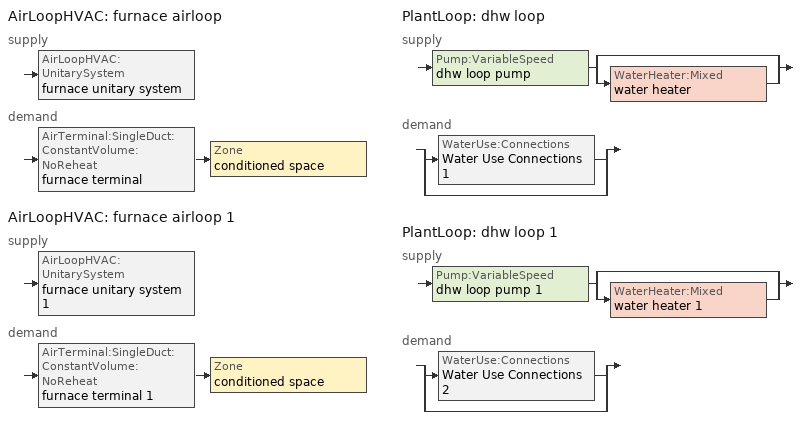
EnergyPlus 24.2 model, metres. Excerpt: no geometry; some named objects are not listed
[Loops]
AirLoopHVAC 'furnace airloop'
 supply: AirLoopHVAC:UnitarySystem 'furnace unitary system'
 demand: AirTerminal:SingleDuct:ConstantVolume:NoReheat 'furnace terminal' > Zone 'conditioned space'
AirLoopHVAC 'furnace airloop 1'
 supply: AirLoopHVAC:UnitarySystem 'furnace unitary system 1'
 demand: AirTerminal:SingleDuct:ConstantVolume:NoReheat 'furnace terminal 1' > Zone 'conditioned space'
PlantLoop 'dhw loop'
 supply: Pump:VariableSpeed 'dhw loop pump' > split
  | bypass
  | WaterHeater:Mixed 'water heater'
 demand: split
  | WaterUse:Connections 'Water Use Connections 1'
  | bypass
PlantLoop 'dhw loop 1'
 supply: Pump:VariableSpeed 'dhw loop pump 1' > split
  | bypass
  | WaterHeater:Mixed 'water heater 1'
 demand: split
  | WaterUse:Connections 'Water Use Connections 2'
  | bypass
[ZoneControl:Thermostat]
conditioned space Thermostat: Zone or ZoneList=conditioned space; Control Type Schedule=conditioned space Thermostat Schedule; Control 1=conditioned space temperature setpoint; Temperature Difference Between Cutout And Setpoint {deltaC}=0
[ThermostatSetpoint:DualSetpoint]
conditioned space temperature setpoint: Heating Setpoint Temperature Schedule=heating setpoint; Cooling Setpoint Temperature Schedule=cooling setpoint
[AirTerminal:SingleDuct:ConstantVolume:NoReheat] Availability Schedule=Always On Discrete
Name | Maximum Air Flow Rate {m3/s}
furnace terminal | 2.51548
furnace terminal 1 | 0.00141584
[AirLoopHVAC:UnitarySystem] Control Type=Load; Controlling Zone or Thermostat Location=conditioned space; Dehumidification Control Type=None; Availability Schedule=Always On Discrete; Fan Placement=BlowThrough; DX Heating Coil Sizing Ratio=1; Use DOAS DX Cooling Coil=No; Minimum Supply Air Temperature {C}=2; Latent Load Control=SensibleOnlyLoadControl; Cooling Supply Air Flow Rate Method=None; Heating Supply Air Flow Rate Method=SupplyAirFlowRate; No Load Supply Air Flow Rate Method=SupplyAirFlowRate; No Load Supply Air Flow Rate {m3/s}=0; No Load Supply Air Flow Rate Control Set To Low Speed=Yes; Maximum Supply Air Temperature {C}=48.8889; Maximum Outdoor Dry-Bulb Temperature for Supplemental Heater Operation {C}=21; Ancillary On-Cycle Electric Power {W}=0; Ancillary Off-Cycle Electric Power {W}=0
Name | Supply Fan | Supply Air Fan Operating Mode Schedule | Heating Coil | Heating Supply Air Flow Rate {m3/s}
unit heater unitary system | unit heater supply fan | unit heater auto fan schedule | unit heater htg coil | 0.00141584
unit heater unitary system 1 | unit heater supply fan 1 | unit heater auto fan schedule 1 | unit heater htg coil 1 | 0.00141584
unit heater unitary system 2 | unit heater supply fan 2 | unit heater auto fan schedule 2 | unit heater htg coil 2 | 0.00141584
furnace unitary system | furnace supply fan | furnace auto fan schedule | furnace htg coil | 2.51548
furnace unitary system 1 | furnace supply fan 1 | furnace auto fan schedule 1 | furnace htg coil 1 | 0.00141584
[Fan:SystemModel] Availability Schedule=Always On Discrete; Speed Control Method=Discrete; Electric Power Minimum Flow Rate Fraction=0.2; Design Pressure Rise {Pa}=500; Motor Efficiency=1; Motor In Air Stream Fraction=1; Design Electric Power Consumption {W}=Autosize; Design Power Sizing Method=PowerPerFlow; Electric Power Per Unit Flow Rate Per Unit Pressure {W/((m3/s)-Pa)}=1.66667; Fan Total Efficiency=0.7; Motor Loss Radiative Fraction=0; Number of Speeds=1; Speed Flow Fraction 1=1; Speed Electric Power Fraction 1=1
Name | Design Maximum Air Flow Rate {m3/s} | Electric Power Per Unit Flow Rate {W/(m3/s)}
unit heater supply fan; unit heater supply fan 1; unit heater supply fan 2 | 0.00141584 | 1e-06
furnace supply fan | 2.51548 | 794.58
furnace supply fan 1 | 0.00141584 | 794.58
[Coil:Heating:Fuel] Availability Schedule=Always On Discrete; On Cycle Parasitic Electric Load {W}=0; Off Cycle Parasitic Fuel Load {W}=0
Name | Fuel Type | Burner Efficiency | Nominal Capacity {W}
unit heater htg coil; unit heater htg coil 1 | NaturalGas | 0.65 | 0.293071
unit heater htg coil 2 | OtherFuel1 | 0.3 | 0.293071
furnace htg coil | NaturalGas | 0.94 | 76500
furnace htg coil 1 | NaturalGas | 0.95 | 0.293071
[ZoneHVAC:Baseboard:Convective:Electric]
electric baseboard: Availability Schedule=Always On Discrete; Heating Design Capacity {W}=0.293071; Efficiency=1
[Zone equipment]
conditioned space: furnace terminal, unit heater unitary system, unit heater unitary system 1, unit heater unitary system 2, electric baseboard, furnace terminal 1
[AirLoopHVAC] Design Return Air Flow Fraction of Supply Air Flow=1
Name | Design Supply Air Flow Rate {m3/s}
furnace airloop | 2.51548
furnace airloop 1 | 0.00141584
[Sizing:System] Type of Load to Size On=Sensible; Design Outdoor Air Flow Rate {m3/s}=Autosize; Central Heating Maximum System Air Flow Ratio=0.3; Preheat Design Temperature {C}=7; Preheat Design Humidity Ratio {kgWater/kgDryAir}=0.008; Precool Design Temperature {C}=12.8; Precool Design Humidity Ratio {kgWater/kgDryAir}=0.008; Central Cooling Design Supply Air Temperature {C}=12.8; Central Heating Design Supply Air Temperature {C}=16.7; Type of Zone Sum to Use=NonCoincident; 100% Outdoor Air in Cooling=Yes; 100% Outdoor Air in Heating=Yes; Central Cooling Design Supply Air Humidity Ratio {kgWater/kgDryAir}=0.0085; Central Heating Design Supply Air Humidity Ratio {kgWater/kgDryAir}=0.008; Cooling Supply Air Flow Rate Method=DesignDay; Cooling Supply Air Flow Rate {m3/s}=0; Cooling Supply Air Flow Rate Per Floor Area {m3/s-m2}=0.00996765; Cooling Fraction of Autosized Cooling Supply Air Flow Rate=1; Cooling Supply Air Flow Rate Per Unit Cooling Capacity {m3/s-W}=3.94755e-05; Heating Supply Air Flow Rate Method=DesignDay; Heating Supply Air Flow Rate {m3/s}=0; Heating Supply Air Flow Rate Per Floor Area {m3/s-m2}=0.00996765; Heating Fraction of Autosized Heating Supply Air Flow Rate=1; Heating Fraction of Autosized Cooling Supply Air Flow Rate=1; Heating Supply Air Flow Rate Per Unit Heating Capacity {m3/s-W}=3.15882e-05; System Outdoor Air Method=ZoneSum; Zone Maximum Outdoor Air Fraction=1; Cooling Design Capacity Method=CoolingDesignCapacity; Cooling Design Capacity {W}=Autosize; Cooling Design Capacity Per Floor Area {W/m2}=234.7; Fraction of Autosized Cooling Design Capacity=1; Heating Design Capacity Method=HeatingDesignCapacity; Heating Design Capacity {W}=Autosize; Heating Design Capacity Per Floor Area {W/m2}=157; Fraction of Autosized Heating Design Capacity=1; Central Cooling Capacity Control Method=OnOff; Occupant Diversity=Autosize
furnace airloop; furnace airloop 1
[AvailabilityManager:Scheduled] Schedule=Always On Discrete
furnace airloop Availability Manager; furnace airloop 1 Availability Manager
[PlantLoop] Fluid Type=Water; Maximum Loop Temperature {C}=100; Minimum Loop Temperature {C}=0; Maximum Loop Flow Rate {m3/s}=0.01; Minimum Loop Flow Rate {m3/s}=0; Plant Loop Volume {m3}=0.003; Load Distribution Scheme=Optimal; Plant Loop Demand Calculation Scheme=SingleSetpoint; Common Pipe Simulation=None
Name | Plant Equipment Operation Scheme
dhw loop | dhw loop Operation Schemes
dhw loop 1 | dhw loop 1 Operation Schemes
[Sizing:Plant] Loop Type=Heating; Loop Design Temperature Difference {deltaC}=5.55556; Sizing Option=NonCoincident; Zone Timesteps in Averaging Window=1; Coincident Sizing Factor Mode=None
Name | Design Loop Exit Temperature {C}
dhw loop | 55
dhw loop 1 | 56
[Pump:VariableSpeed] Design Maximum Flow Rate {m3/s}=0.01; Design Pump Head {Pa}=1; Design Power Consumption {W}=0; Motor Efficiency=0.85; Fraction of Motor Inefficiencies to Fluid Stream=0; Coefficient 1 of the Part Load Performance Curve=0; Coefficient 2 of the Part Load Performance Curve=1; Coefficient 3 of the Part Load Performance Curve=0; Coefficient 4 of the Part Load Performance Curve=0; Design Minimum Flow Rate {m3/s}=0; Pump Control Type=Intermittent; Skin Loss Radiative Fraction=0.5; Design Power Sizing Method=PowerPerFlowPerPressure; Design Electric Power per Unit Flow Rate {W/(m3/s)}=348701.1; Design Shaft Power per Unit Flow Rate per Unit Head {W/((m3/s)-Pa)}=1.28205; Design Minimum Flow Rate Fraction=0
dhw loop pump; dhw loop pump 1
[WaterHeater:Mixed] Maximum Temperature Limit {C}=99; Heater Minimum Capacity {W}=0; Heater Ignition Minimum Flow Rate {m3/s}=0; Heater Ignition Delay {s}=0; Heater Fuel Type=NaturalGas; Off Cycle Parasitic Fuel Consumption Rate {W}=0; Off Cycle Parasitic Fuel Type=Electricity; Off Cycle Parasitic Heat Fraction to Tank=0; On Cycle Parasitic Fuel Consumption Rate {W}=0; On Cycle Parasitic Fuel Type=Electricity; On Cycle Parasitic Heat Fraction to Tank=0; Ambient Temperature Indicator=Zone; Ambient Temperature Zone=conditioned space; On Cycle Loss Fraction to Zone=1; Use Side Effectiveness=1; Source Side Effectiveness=1; Use Side Design Flow Rate {m3/s}=Autosize; Source Side Design Flow Rate {m3/s}=Autosize; Indirect Water Heating Recovery Time {hr}=1.5; Source Side Flow Control Mode=IndirectHeatPrimarySetpoint
Name | Tank Volume {m3} | Setpoint Temperature Schedule | Deadband Temperature Difference {deltaC} | Heater Control Type | Heater Maximum Capacity {W} | Heater Thermal Efficiency | Off Cycle Loss Coefficient to Ambient Temperature {W/K} | Off Cycle Loss Fraction to Zone | On Cycle Loss Coefficient to Ambient Temperature {W/K}
water heater | 0.00378541 | water heater setpoint | 0 | Modulate | 2.93071e+10 | 0.69 | 0 | 1 | 0
water heater 1 | 0.179807 | water heater setpoint 1 | 2 | Cycle | 10550.6 | 0.763152 | 5.69182 | 0.64 | 5.69182
[WaterHeater:Sizing] Design Mode=PeakDraw; Time Storage Can Meet Peak Draw {hr}=0.538503; Time for Tank Recovery {hr}=0; Nominal Tank Volume for Autosizing Plant Connections {m3}=1
water heater; water heater 1
[SetpointManager:Scheduled] Control Variable=Temperature
Name | Schedule
Setpoint Manager Scheduled 1 | dhw temp
Setpoint Manager Scheduled 2 | dhw temp 1
[WaterUse:Connections] Drain Water Heat Exchanger Type=None; Drain Water Heat Exchanger Destination=Plant
Name | Water Use Equipment Name 1 | Water Use Equipment Name 2 | Water Use Equipment Name 3 | Water Use Equipment Name 4
Water Use Connections 1 | dhw fixtures | dhw distribution waste | clothes washer | dishwasher
Water Use Connections 2 | dhw fixtures 1 | dhw distribution waste 1 | clothes washer 1 | dishwasher 1
[WaterUse:Equipment]
Name | Peak Flow Rate {m3/s} | Flow Rate Fraction Schedule | Target Temperature Schedule
dhw fixtures | 3.31327e-06 | dhw fixtures schedule | mixed water temperature schedule
dhw distribution waste | 1.00444e-06 | dhw fixtures schedule | mixed water temperature schedule
clothes washer | 7.27439e-07 | clothes washer schedule
dishwasher | 2.18154e-07 | dishwasher schedule
dhw fixtures 1 | 1.10442e-06 | dhw fixtures schedule | mixed water temperature schedule
dhw distribution waste 1 | 3.34814e-07 | dhw fixtures schedule | mixed water temperature schedule
clothes washer 1 | 2.4248e-07 | clothes washer schedule
dishwasher 1 | 7.27179e-08 | dishwasher schedule
[PlantEquipmentOperationSchemes] Control Scheme Object Type 1=PlantEquipmentOperation:HeatingLoad; Control Scheme Schedule Name 1=Always On Discrete
Name | Control Scheme Name 1
dhw loop Operation Schemes | dhw loop Heating Operation Scheme
dhw loop 1 Operation Schemes | dhw loop 1 Heating Operation Scheme
[PlantEquipmentOperation:HeatingLoad] Load Range Lower Limit 1 {W}=0; Load Range Upper Limit 1 {W}=1000000000
Name | Range Equipment List Name 1
dhw loop Heating Operation Scheme | dhw loop Heating Equipment List
dhw loop 1 Heating Operation Scheme | dhw loop 1 Heating Equipment List
[PlantEquipmentList]
dhw loop Heating Equipment List: WaterHeater:Mixed, water heater
dhw loop 1 Heating Equipment List: WaterHeater:Mixed, water heater 1
[EnergyManagementSystem:GlobalVariable]
furnace_airloop_1_Fan_RTF
furnace_airloop_Fan_RTF
infil_program_Qfan
infil_program_Qinf
natural_vent_program_Qnv
natural_vent_program_Qwhf
[EnergyManagementSystem:InternalVariable] Internal Data Type=Fan Maximum Mass Flow Rate
Name | Internal Data Index Key
furnace_airloop_1_max_sup_fan_mfr | furnace supply fan 1
furnace_airloop_max_sup_fan_mfr | furnace supply fan
[EnergyManagementSystem:Sensor]
Name | Output:Variable or Output:Meter Index Key | Output:Variable or Output:Meter
airflow_gain | infil flow | Infiltration Sensible Heat Gain Energy
airflow_gain_1 | natural vent flow | Infiltration Sensible Heat Gain Energy
airflow_gain_2 | whole house fan flow | Infiltration Sensible Heat Gain Energy
airflow_loss | infil flow | Infiltration Sensible Heat Loss Energy
airflow_loss_1 | natural vent flow | Infiltration Sensible Heat Loss Energy
airflow_loss_2 | whole house fan flow | Infiltration Sensible Heat Loss Energy
clg_load_cond |  | Cooling:EnergyTransfer:Zone:CONDITIONED SPACE
clg_sp_s; clg_sp_s_1 | cooling setpoint | Schedule Value
clothes_dryer_exhaust_0_sch_s | clothes dryer exhaust 0 schedule | Schedule Value
conditioned_space_clg_unmet_s | conditioned space | Zone Cooling Setpoint Not Met Time
conditioned_space_htg_unmet_s | conditioned space | Zone Heating Setpoint Not Met Time
cool_season | cooling season schedule | Schedule Value
dhw_loss | water heater | Water Heater Heat Loss Energy
dhw_loss_1 | water heater 1 | Water Heater Heat Loss Energy
dhw_rtf | water heater | Water Heater Runtime Fraction
dhw_rtf_1 | water heater 1 | Water Heater Runtime Fraction
fridge_tin_s; tin_s; tin_s_1 | conditioned space | Zone Mean Air Temperature
furnace_airloop_1_Fan_RTF_s | furnace supply fan 1 | Fan Runtime Fraction
furnace_airloop_Fan_RTF_s | furnace supply fan | Fan Runtime Fraction
furnace_htg_coil_1_s | furnace htg coil 1 | Heating Coil Heating Energy
furnace_htg_coil_s | furnace htg coil | Heating Coil Heating Energy
furnace_supply_fan_1_s | furnace supply fan 1 | Fan Electricity Energy
furnace_supply_fan_s | furnace supply fan | Fan Electricity Energy
htg_load_cond |  | Heating:EnergyTransfer:Zone:CONDITIONED SPACE
htg_sp_s; htg_sp_s_1 | heating setpoint | Schedule Value
ig_ee_conv | clothes dryer | Electric Equipment Convective Heating Energy
ig_ee_conv_1 | clothes washer | Electric Equipment Convective Heating Energy
ig_ee_conv_2 | cooking range | Electric Equipment Convective Heating Energy
ig_ee_conv_3 | dishwasher | Electric Equipment Convective Heating Energy
ig_ee_conv_4 | fridge | Electric Equipment Convective Heating Energy
ig_ee_conv_5 | misc plug loads | Electric Equipment Convective Heating Energy
ig_ee_conv_6 | whole house fan | Electric Equipment Convective Heating Energy
ig_ee_rad | clothes dryer | Electric Equipment Radiant Heating Energy
ig_ee_rad_1 | clothes washer | Electric Equipment Radiant Heating Energy
ig_ee_rad_2 | cooking range | Electric Equipment Radiant Heating Energy
ig_ee_rad_3 | dishwasher | Electric Equipment Radiant Heating Energy
ig_ee_rad_4 | fridge | Electric Equipment Radiant Heating Energy
ig_ee_rad_5 | misc plug loads | Electric Equipment Radiant Heating Energy
ig_ee_rad_6 | whole house fan | Electric Equipment Radiant Heating Energy
ig_lgt_conv | interior lighting | Lights Convective Heating Energy
ig_lgt_rad | interior lighting | Lights Radiant Heating Energy
ig_lgt_vis | interior lighting | Lights Visible Radiation Heating Energy
ig_oe_conv | clothes dryer 1 | Other Equipment Convective Heating Energy
ig_oe_conv_1 | cooking range 1 | Other Equipment Convective Heating Energy
ig_oe_conv_2 | general water use latent | Other Equipment Convective Heating Energy
ig_oe_conv_3 | general water use sensible | Other Equipment Convective Heating Energy
ig_oe_conv_4 | water heater energy adjustment1 | Other Equipment Convective Heating Energy
ig_oe_conv_5 | water heater energy adjustment2 | Other Equipment Convective Heating Energy
ig_oe_rad | clothes dryer 1 | Other Equipment Radiant Heating Energy
ig_oe_rad_1 | cooking range 1 | Other Equipment Radiant Heating Energy
ig_oe_rad_2 | general water use latent | Other Equipment Radiant Heating Energy
ig_oe_rad_3 | general water use sensible | Other Equipment Radiant Heating Energy
ig_oe_rad_4 | water heater energy adjustment1 | Other Equipment Radiant Heating Energy
ig_oe_rad_5 | water heater energy adjustment2 | Other Equipment Radiant Heating Energy
ig_ppl_conv | occupants | People Convective Heating Energy
ig_ppl_rad | occupants | People Radiant Heating Energy
im_conv | furniture mass conditioned space 1 | Surface Inside Face Convection Heat Gain Energy
im_conv_1 | partition wall mass | Surface Inside Face Convection Heat Gain Energy
im_ig | furniture mass conditioned space 1 | Surface Inside Face Internal Gains Radiation Heat Gain Energy
im_ig_1 | partition wall mass | Surface Inside Face Internal Gains Radiation Heat Gain Energy
im_lgt | furniture mass conditioned space 1 | Surface Inside Face Lights Radiation Heat Gain Energy
im_lgt_1 | partition wall mass | Surface Inside Face Lights Radiation Heat Gain Energy
im_sol | furniture mass conditioned space 1 | Surface Inside Face Solar Radiation Heat Gain Energy
im_sol_1 | partition wall mass | Surface Inside Face Solar Radiation Heat Gain Energy
im_surf | furniture mass conditioned space 1 | Surface Inside Face Net Surface Thermal Radiation Heat Gain Energy
im_surf_1 | partition wall mass | Surface Inside Face Net Surface Thermal Radiation Heat Gain Energy
mech_vent_bath_fan_0_sch_s | mech vent bath fan 0 schedule | Schedule Value
mech_vent_bath_fan_1_sch_s | mech vent bath fan 1 schedule | Schedule Value
mech_vent_range_fan_0_sch_s | mech vent range fan 0 schedule | Schedule Value
mv_conv | mech vent bath fan 0 | Electric Equipment Convective Heating Energy
mv_conv_1 | mech vent bath fan 1 | Electric Equipment Convective Heating Energy
mv_conv_2 | mech vent house fan | Electric Equipment Convective Heating Energy
mv_conv_3 | mech vent house fan cfis | Electric Equipment Convective Heating Energy
mv_conv_4 | mech vent range fan 0 | Electric Equipment Convective Heating Energy
mv_conv_5 | mech vent house fan latent load | Other Equipment Convective Heating Energy
mv_conv_6 | mech vent house fan sensible load | Other Equipment Convective Heating Energy
mv_rad | mech vent bath fan 0 | Electric Equipment Radiant Heating Energy
mv_rad_1 | mech vent bath fan 1 | Electric Equipment Radiant Heating Energy
mv_rad_2 | mech vent house fan | Electric Equipment Radiant Heating Energy
mv_rad_3 | mech vent house fan cfis | Electric Equipment Radiant Heating Energy
mv_rad_4 | mech vent range fan 0 | Electric Equipment Radiant Heating Energy
mv_rad_5 | mech vent house fan latent load | Other Equipment Radiant Heating Energy
mv_rad_6 | mech vent house fan sensible load | Other Equipment Radiant Heating Energy
natural_vent_s | natural vent schedule | Schedule Value
out_pb_s |  | Site Outdoor Air Barometric Pressure
out_wt_s |  | Site Outdoor Air Humidity Ratio
site_vw_s |  | Site Wind Speed
ss_back_out | Window1 | Surface Window Shortwave from Zone Back Out Window Heat Transfer Rate
ss_back_out_1 | Window10 | Surface Window Shortwave from Zone Back Out Window Heat Transfer Rate
ss_back_out_10 | Window22 | Surface Window Shortwave from Zone Back Out Window Heat Transfer Rate
ss_back_out_11 | Window24 | Surface Window Shortwave from Zone Back Out Window Heat Transfer Rate
ss_back_out_12 | Window25 | Surface Window Shortwave from Zone Back Out Window Heat Transfer Rate
ss_back_out_13 | Window27 | Surface Window Shortwave from Zone Back Out Window Heat Transfer Rate
ss_back_out_14 | Window28 | Surface Window Shortwave from Zone Back Out Window Heat Transfer Rate
ss_back_out_15 | Window29 | Surface Window Shortwave from Zone Back Out Window Heat Transfer Rate
ss_back_out_16 | Window3 | Surface Window Shortwave from Zone Back Out Window Heat Transfer Rate
ss_back_out_17 | Window30 | Surface Window Shortwave from Zone Back Out Window Heat Transfer Rate
ss_back_out_18 | Window31 | Surface Window Shortwave from Zone Back Out Window Heat Transfer Rate
ss_back_out_19 | Window32 | Surface Window Shortwave from Zone Back Out Window Heat Transfer Rate
ss_back_out_2 | Window11 | Surface Window Shortwave from Zone Back Out Window Heat Transfer Rate
ss_back_out_20 | Window33 | Surface Window Shortwave from Zone Back Out Window Heat Transfer Rate
ss_back_out_21 | Window35 | Surface Window Shortwave from Zone Back Out Window Heat Transfer Rate
ss_back_out_22 | Window36 | Surface Window Shortwave from Zone Back Out Window Heat Transfer Rate
ss_back_out_23 | Window37 | Surface Window Shortwave from Zone Back Out Window Heat Transfer Rate
ss_back_out_24 | Window38 | Surface Window Shortwave from Zone Back Out Window Heat Transfer Rate
ss_back_out_25 | Window39 | Surface Window Shortwave from Zone Back Out Window Heat Transfer Rate
ss_back_out_26 | Window40 | Surface Window Shortwave from Zone Back Out Window Heat Transfer Rate
ss_back_out_27 | Window41 | Surface Window Shortwave from Zone Back Out Window Heat Transfer Rate
ss_back_out_28 | Window45 | Surface Window Shortwave from Zone Back Out Window Heat Transfer Rate
ss_back_out_29 | Window46 | Surface Window Shortwave from Zone Back Out Window Heat Transfer Rate
ss_back_out_3 | Window12 | Surface Window Shortwave from Zone Back Out Window Heat Transfer Rate
ss_back_out_30 | Window47 | Surface Window Shortwave from Zone Back Out Window Heat Transfer Rate
ss_back_out_31 | Window49 | Surface Window Shortwave from Zone Back Out Window Heat Transfer Rate
ss_back_out_32 | Window5 | Surface Window Shortwave from Zone Back Out Window Heat Transfer Rate
ss_back_out_33 | Window50 | Surface Window Shortwave from Zone Back Out Window Heat Transfer Rate
ss_back_out_34 | Window52 | Surface Window Shortwave from Zone Back Out Window Heat Transfer Rate
ss_back_out_35 | Window53 | Surface Window Shortwave from Zone Back Out Window Heat Transfer Rate
ss_back_out_36 | Window54 | Surface Window Shortwave from Zone Back Out Window Heat Transfer Rate
ss_back_out_37 | Window55 | Surface Window Shortwave from Zone Back Out Window Heat Transfer Rate
ss_back_out_38 | Window56 | Surface Window Shortwave from Zone Back Out Window Heat Transfer Rate
ss_back_out_39 | Window58 | Surface Window Shortwave from Zone Back Out Window Heat Transfer Rate
ss_back_out_4 | Window13 | Surface Window Shortwave from Zone Back Out Window Heat Transfer Rate
ss_back_out_40 | Window59 | Surface Window Shortwave from Zone Back Out Window Heat Transfer Rate
ss_back_out_41 | Window60 | Surface Window Shortwave from Zone Back Out Window Heat Transfer Rate
ss_back_out_42 | Window61 | Surface Window Shortwave from Zone Back Out Window Heat Transfer Rate
ss_back_out_43 | Window62 | Surface Window Shortwave from Zone Back Out Window Heat Transfer Rate
ss_back_out_44 | Window63 | Surface Window Shortwave from Zone Back Out Window Heat Transfer Rate
ss_back_out_45 | Window64 | Surface Window Shortwave from Zone Back Out Window Heat Transfer Rate
ss_back_out_46 | Window7 | Surface Window Shortwave from Zone Back Out Window Heat Transfer Rate
ss_back_out_5 | Window15 | Surface Window Shortwave from Zone Back Out Window Heat Transfer Rate
ss_back_out_6 | Window16 | Surface Window Shortwave from Zone Back Out Window Heat Transfer Rate
ss_back_out_7 | Window17 | Surface Window Shortwave from Zone Back Out Window Heat Transfer Rate
ss_back_out_8 | Window18 | Surface Window Shortwave from Zone Back Out Window Heat Transfer Rate
ss_back_out_9 | Window20 | Surface Window Shortwave from Zone Back Out Window Heat Transfer Rate
ss_conv | Door1 | Surface Inside Face Convection Heat Gain Energy
ss_conv_1 | Door3 | Surface Inside Face Convection Heat Gain Energy
ss_conv_10 | Window16 | Surface Inside Face Convection Heat Gain Energy
ss_conv_11 | Window17 | Surface Inside Face Convection Heat Gain Energy
ss_conv_12 | Window18 | Surface Inside Face Convection Heat Gain Energy
ss_conv_13 | Window20 | Surface Inside Face Convection Heat Gain Energy
ss_conv_14 | Window22 | Surface Inside Face Convection Heat Gain Energy
ss_conv_15 | Window24 | Surface Inside Face Convection Heat Gain Energy
ss_conv_16 | Window25 | Surface Inside Face Convection Heat Gain Energy
ss_conv_17 | Window27 | Surface Inside Face Convection Heat Gain Energy
ss_conv_18 | Window28 | Surface Inside Face Convection Heat Gain Energy
ss_conv_19 | Window29 | Surface Inside Face Convection Heat Gain Energy
ss_conv_2 | Door4 | Surface Inside Face Convection Heat Gain Energy
ss_conv_20 | Window3 | Surface Inside Face Convection Heat Gain Energy
ss_conv_21 | Window30 | Surface Inside Face Convection Heat Gain Energy
ss_conv_22 | Window31 | Surface Inside Face Convection Heat Gain Energy
ss_conv_23 | Window32 | Surface Inside Face Convection Heat Gain Energy
ss_conv_24 | Window33 | Surface Inside Face Convection Heat Gain Energy
ss_conv_25 | Window35 | Surface Inside Face Convection Heat Gain Energy
ss_conv_26 | Window36 | Surface Inside Face Convection Heat Gain Energy
ss_conv_27 | Window37 | Surface Inside Face Convection Heat Gain Energy
ss_conv_28 | Window38 | Surface Inside Face Convection Heat Gain Energy
ss_conv_29 | Window39 | Surface Inside Face Convection Heat Gain Energy
ss_conv_3 | Door5 | Surface Inside Face Convection Heat Gain Energy
ss_conv_30 | Window40 | Surface Inside Face Convection Heat Gain Energy
ss_conv_31 | Window41 | Surface Inside Face Convection Heat Gain Energy
ss_conv_32 | Window45 | Surface Inside Face Convection Heat Gain Energy
ss_conv_33 | Window46 | Surface Inside Face Convection Heat Gain Energy
ss_conv_34 | Window47 | Surface Inside Face Convection Heat Gain Energy
ss_conv_35 | Window49 | Surface Inside Face Convection Heat Gain Energy
ss_conv_36 | Window5 | Surface Inside Face Convection Heat Gain Energy
ss_conv_37 | Window50 | Surface Inside Face Convection Heat Gain Energy
ss_conv_38 | Window52 | Surface Inside Face Convection Heat Gain Energy
ss_conv_39 | Window53 | Surface Inside Face Convection Heat Gain Energy
ss_conv_4 | Window1 | Surface Inside Face Convection Heat Gain Energy
ss_conv_40 | Window54 | Surface Inside Face Convection Heat Gain Energy
ss_conv_41 | Window55 | Surface Inside Face Convection Heat Gain Energy
ss_conv_42 | Window56 | Surface Inside Face Convection Heat Gain Energy
ss_conv_43 | Window58 | Surface Inside Face Convection Heat Gain Energy
ss_conv_44 | Window59 | Surface Inside Face Convection Heat Gain Energy
ss_conv_45 | Window60 | Surface Inside Face Convection Heat Gain Energy
ss_conv_46 | Window61 | Surface Inside Face Convection Heat Gain Energy
ss_conv_47 | Window62 | Surface Inside Face Convection Heat Gain Energy
ss_conv_48 | Window63 | Surface Inside Face Convection Heat Gain Energy
ss_conv_49 | Window64 | Surface Inside Face Convection Heat Gain Energy
ss_conv_5 | Window10 | Surface Inside Face Convection Heat Gain Energy
ss_conv_50 | Window7 | Surface Inside Face Convection Heat Gain Energy
ss_conv_6 | Window11 | Surface Inside Face Convection Heat Gain Energy
ss_conv_7 | Window12 | Surface Inside Face Convection Heat Gain Energy
ss_conv_8 | Window13 | Surface Inside Face Convection Heat Gain Energy
ss_conv_9 | Window15 | Surface Inside Face Convection Heat Gain Energy
ss_ig | Door1 | Surface Inside Face Internal Gains Radiation Heat Gain Energy
ss_ig_1 | Door3 | Surface Inside Face Internal Gains Radiation Heat Gain Energy
ss_ig_10 | Window16 | Surface Inside Face Internal Gains Radiation Heat Gain Energy
ss_ig_11 | Window17 | Surface Inside Face Internal Gains Radiation Heat Gain Energy
ss_ig_12 | Window18 | Surface Inside Face Internal Gains Radiation Heat Gain Energy
ss_ig_13 | Window20 | Surface Inside Face Internal Gains Radiation Heat Gain Energy
ss_ig_14 | Window22 | Surface Inside Face Internal Gains Radiation Heat Gain Energy
ss_ig_15 | Window24 | Surface Inside Face Internal Gains Radiation Heat Gain Energy
ss_ig_16 | Window25 | Surface Inside Face Internal Gains Radiation Heat Gain Energy
ss_ig_17 | Window27 | Surface Inside Face Internal Gains Radiation Heat Gain Energy
ss_ig_18 | Window28 | Surface Inside Face Internal Gains Radiation Heat Gain Energy
ss_ig_19 | Window29 | Surface Inside Face Internal Gains Radiation Heat Gain Energy
ss_ig_2 | Door4 | Surface Inside Face Internal Gains Radiation Heat Gain Energy
ss_ig_20 | Window3 | Surface Inside Face Internal Gains Radiation Heat Gain Energy
ss_ig_21 | Window30 | Surface Inside Face Internal Gains Radiation Heat Gain Energy
ss_ig_22 | Window31 | Surface Inside Face Internal Gains Radiation Heat Gain Energy
ss_ig_23 | Window32 | Surface Inside Face Internal Gains Radiation Heat Gain Energy
ss_ig_24 | Window33 | Surface Inside Face Internal Gains Radiation Heat Gain Energy
ss_ig_25 | Window35 | Surface Inside Face Internal Gains Radiation Heat Gain Energy
ss_ig_26 | Window36 | Surface Inside Face Internal Gains Radiation Heat Gain Energy
ss_ig_27 | Window37 | Surface Inside Face Internal Gains Radiation Heat Gain Energy
ss_ig_28 | Window38 | Surface Inside Face Internal Gains Radiation Heat Gain Energy
ss_ig_29 | Window39 | Surface Inside Face Internal Gains Radiation Heat Gain Energy
ss_ig_3 | Door5 | Surface Inside Face Internal Gains Radiation Heat Gain Energy
ss_ig_30 | Window40 | Surface Inside Face Internal Gains Radiation Heat Gain Energy
ss_ig_31 | Window41 | Surface Inside Face Internal Gains Radiation Heat Gain Energy
ss_ig_32 | Window45 | Surface Inside Face Internal Gains Radiation Heat Gain Energy
ss_ig_33 | Window46 | Surface Inside Face Internal Gains Radiation Heat Gain Energy
ss_ig_34 | Window47 | Surface Inside Face Internal Gains Radiation Heat Gain Energy
ss_ig_35 | Window49 | Surface Inside Face Internal Gains Radiation Heat Gain Energy
ss_ig_36 | Window5 | Surface Inside Face Internal Gains Radiation Heat Gain Energy
ss_ig_37 | Window50 | Surface Inside Face Internal Gains Radiation Heat Gain Energy
ss_ig_38 | Window52 | Surface Inside Face Internal Gains Radiation Heat Gain Energy
ss_ig_39 | Window53 | Surface Inside Face Internal Gains Radiation Heat Gain Energy
ss_ig_4 | Window1 | Surface Inside Face Internal Gains Radiation Heat Gain Energy
ss_ig_40 | Window54 | Surface Inside Face Internal Gains Radiation Heat Gain Energy
ss_ig_41 | Window55 | Surface Inside Face Internal Gains Radiation Heat Gain Energy
ss_ig_42 | Window56 | Surface Inside Face Internal Gains Radiation Heat Gain Energy
ss_ig_43 | Window58 | Surface Inside Face Internal Gains Radiation Heat Gain Energy
ss_ig_44 | Window59 | Surface Inside Face Internal Gains Radiation Heat Gain Energy
ss_ig_45 | Window60 | Surface Inside Face Internal Gains Radiation Heat Gain Energy
ss_ig_46 | Window61 | Surface Inside Face Internal Gains Radiation Heat Gain Energy
ss_ig_47 | Window62 | Surface Inside Face Internal Gains Radiation Heat Gain Energy
ss_ig_48 | Window63 | Surface Inside Face Internal Gains Radiation Heat Gain Energy
ss_ig_49 | Window64 | Surface Inside Face Internal Gains Radiation Heat Gain Energy
ss_ig_5 | Window10 | Surface Inside Face Internal Gains Radiation Heat Gain Energy
ss_ig_50 | Window7 | Surface Inside Face Internal Gains Radiation Heat Gain Energy
ss_ig_6 | Window11 | Surface Inside Face Internal Gains Radiation Heat Gain Energy
ss_ig_7 | Window12 | Surface Inside Face Internal Gains Radiation Heat Gain Energy
ss_ig_8 | Window13 | Surface Inside Face Internal Gains Radiation Heat Gain Energy
ss_ig_9 | Window15 | Surface Inside Face Internal Gains Radiation Heat Gain Energy
ss_lgt | Door1 | Surface Inside Face Lights Radiation Heat Gain Energy
ss_lgt_1 | Door3 | Surface Inside Face Lights Radiation Heat Gain Energy
ss_lgt_2 | Door4 | Surface Inside Face Lights Radiation Heat Gain Energy
ss_lgt_3 | Door5 | Surface Inside Face Lights Radiation Heat Gain Energy
ss_sol | Door1 | Surface Inside Face Solar Radiation Heat Gain Energy
ss_sol_1 | Door3 | Surface Inside Face Solar Radiation Heat Gain Energy
ss_sol_2 | Door4 | Surface Inside Face Solar Radiation Heat Gain Energy
ss_sol_3 | Door5 | Surface Inside Face Solar Radiation Heat Gain Energy
ss_surf | Door1 | Surface Inside Face Net Surface Thermal Radiation Heat Gain Energy
ss_surf_1 | Door3 | Surface Inside Face Net Surface Thermal Radiation Heat Gain Energy
ss_surf_10 | Window16 | Surface Inside Face Net Surface Thermal Radiation Heat Gain Energy
ss_surf_11 | Window17 | Surface Inside Face Net Surface Thermal Radiation Heat Gain Energy
ss_surf_12 | Window18 | Surface Inside Face Net Surface Thermal Radiation Heat Gain Energy
ss_surf_13 | Window20 | Surface Inside Face Net Surface Thermal Radiation Heat Gain Energy
ss_surf_14 | Window22 | Surface Inside Face Net Surface Thermal Radiation Heat Gain Energy
ss_surf_15 | Window24 | Surface Inside Face Net Surface Thermal Radiation Heat Gain Energy
ss_surf_16 | Window25 | Surface Inside Face Net Surface Thermal Radiation Heat Gain Energy
ss_surf_17 | Window27 | Surface Inside Face Net Surface Thermal Radiation Heat Gain Energy
ss_surf_18 | Window28 | Surface Inside Face Net Surface Thermal Radiation Heat Gain Energy
ss_surf_19 | Window29 | Surface Inside Face Net Surface Thermal Radiation Heat Gain Energy
ss_surf_2 | Door4 | Surface Inside Face Net Surface Thermal Radiation Heat Gain Energy
ss_surf_20 | Window3 | Surface Inside Face Net Surface Thermal Radiation Heat Gain Energy
ss_surf_21 | Window30 | Surface Inside Face Net Surface Thermal Radiation Heat Gain Energy
ss_surf_22 | Window31 | Surface Inside Face Net Surface Thermal Radiation Heat Gain Energy
ss_surf_23 | Window32 | Surface Inside Face Net Surface Thermal Radiation Heat Gain Energy
ss_surf_24 | Window33 | Surface Inside Face Net Surface Thermal Radiation Heat Gain Energy
ss_surf_25 | Window35 | Surface Inside Face Net Surface Thermal Radiation Heat Gain Energy
ss_surf_26 | Window36 | Surface Inside Face Net Surface Thermal Radiation Heat Gain Energy
ss_surf_27 | Window37 | Surface Inside Face Net Surface Thermal Radiation Heat Gain Energy
ss_surf_28 | Window38 | Surface Inside Face Net Surface Thermal Radiation Heat Gain Energy
ss_surf_29 | Window39 | Surface Inside Face Net Surface Thermal Radiation Heat Gain Energy
ss_surf_3 | Door5 | Surface Inside Face Net Surface Thermal Radiation Heat Gain Energy
ss_surf_30 | Window40 | Surface Inside Face Net Surface Thermal Radiation Heat Gain Energy
ss_surf_31 | Window41 | Surface Inside Face Net Surface Thermal Radiation Heat Gain Energy
ss_surf_32 | Window45 | Surface Inside Face Net Surface Thermal Radiation Heat Gain Energy
ss_surf_33 | Window46 | Surface Inside Face Net Surface Thermal Radiation Heat Gain Energy
ss_surf_34 | Window47 | Surface Inside Face Net Surface Thermal Radiation Heat Gain Energy
ss_surf_35 | Window49 | Surface Inside Face Net Surface Thermal Radiation Heat Gain Energy
ss_surf_36 | Window5 | Surface Inside Face Net Surface Thermal Radiation Heat Gain Energy
ss_surf_37 | Window50 | Surface Inside Face Net Surface Thermal Radiation Heat Gain Energy
ss_surf_38 | Window52 | Surface Inside Face Net Surface Thermal Radiation Heat Gain Energy
ss_surf_39 | Window53 | Surface Inside Face Net Surface Thermal Radiation Heat Gain Energy
ss_surf_4 | Window1 | Surface Inside Face Net Surface Thermal Radiation Heat Gain Energy
ss_surf_40 | Window54 | Surface Inside Face Net Surface Thermal Radiation Heat Gain Energy
ss_surf_41 | Window55 | Surface Inside Face Net Surface Thermal Radiation Heat Gain Energy
ss_surf_42 | Window56 | Surface Inside Face Net Surface Thermal Radiation Heat Gain Energy
ss_surf_43 | Window58 | Surface Inside Face Net Surface Thermal Radiation Heat Gain Energy
ss_surf_44 | Window59 | Surface Inside Face Net Surface Thermal Radiation Heat Gain Energy
ss_surf_45 | Window60 | Surface Inside Face Net Surface Thermal Radiation Heat Gain Energy
ss_surf_46 | Window61 | Surface Inside Face Net Surface Thermal Radiation Heat Gain Energy
ss_surf_47 | Window62 | Surface Inside Face Net Surface Thermal Radiation Heat Gain Energy
ss_surf_48 | Window63 | Surface Inside Face Net Surface Thermal Radiation Heat Gain Energy
ss_surf_49 | Window64 | Surface Inside Face Net Surface Thermal Radiation Heat Gain Energy
ss_surf_5 | Window10 | Surface Inside Face Net Surface Thermal Radiation Heat Gain Energy
ss_surf_50 | Window7 | Surface Inside Face Net Surface Thermal Radiation Heat Gain Energy
ss_surf_6 | Window11 | Surface Inside Face Net Surface Thermal Radiation Heat Gain Energy
ss_surf_7 | Window12 | Surface Inside Face Net Surface Thermal Radiation Heat Gain Energy
ss_surf_8 | Window13 | Surface Inside Face Net Surface Thermal Radiation Heat Gain Energy
ss_surf_9 | Window15 | Surface Inside Face Net Surface Thermal Radiation Heat Gain Energy
ss_trans_in | Window1 | Surface Window Transmitted Solar Radiation Rate
ss_trans_in_1 | Window10 | Surface Window Transmitted Solar Radiation Rate
ss_trans_in_10 | Window22 | Surface Window Transmitted Solar Radiation Rate
ss_trans_in_11 | Window24 | Surface Window Transmitted Solar Radiation Rate
ss_trans_in_12 | Window25 | Surface Window Transmitted Solar Radiation Rate
ss_trans_in_13 | Window27 | Surface Window Transmitted Solar Radiation Rate
ss_trans_in_14 | Window28 | Surface Window Transmitted Solar Radiation Rate
ss_trans_in_15 | Window29 | Surface Window Transmitted Solar Radiation Rate
ss_trans_in_16 | Window3 | Surface Window Transmitted Solar Radiation Rate
ss_trans_in_17 | Window30 | Surface Window Transmitted Solar Radiation Rate
ss_trans_in_18 | Window31 | Surface Window Transmitted Solar Radiation Rate
ss_trans_in_19 | Window32 | Surface Window Transmitted Solar Radiation Rate
ss_trans_in_2 | Window11 | Surface Window Transmitted Solar Radiation Rate
ss_trans_in_20 | Window33 | Surface Window Transmitted Solar Radiation Rate
ss_trans_in_21 | Window35 | Surface Window Transmitted Solar Radiation Rate
ss_trans_in_22 | Window36 | Surface Window Transmitted Solar Radiation Rate
ss_trans_in_23 | Window37 | Surface Window Transmitted Solar Radiation Rate
ss_trans_in_24 | Window38 | Surface Window Transmitted Solar Radiation Rate
ss_trans_in_25 | Window39 | Surface Window Transmitted Solar Radiation Rate
ss_trans_in_26 | Window40 | Surface Window Transmitted Solar Radiation Rate
ss_trans_in_27 | Window41 | Surface Window Transmitted Solar Radiation Rate
ss_trans_in_28 | Window45 | Surface Window Transmitted Solar Radiation Rate
ss_trans_in_29 | Window46 | Surface Window Transmitted Solar Radiation Rate
ss_trans_in_3 | Window12 | Surface Window Transmitted Solar Radiation Rate
ss_trans_in_30 | Window47 | Surface Window Transmitted Solar Radiation Rate
ss_trans_in_31 | Window49 | Surface Window Transmitted Solar Radiation Rate
ss_trans_in_32 | Window5 | Surface Window Transmitted Solar Radiation Rate
ss_trans_in_33 | Window50 | Surface Window Transmitted Solar Radiation Rate
ss_trans_in_34 | Window52 | Surface Window Transmitted Solar Radiation Rate
ss_trans_in_35 | Window53 | Surface Window Transmitted Solar Radiation Rate
ss_trans_in_36 | Window54 | Surface Window Transmitted Solar Radiation Rate
ss_trans_in_37 | Window55 | Surface Window Transmitted Solar Radiation Rate
ss_trans_in_38 | Window56 | Surface Window Transmitted Solar Radiation Rate
ss_trans_in_39 | Window58 | Surface Window Transmitted Solar Radiation Rate
ss_trans_in_4 | Window13 | Surface Window Transmitted Solar Radiation Rate
ss_trans_in_40 | Window59 | Surface Window Transmitted Solar Radiation Rate
ss_trans_in_41 | Window60 | Surface Window Transmitted Solar Radiation Rate
ss_trans_in_42 | Window61 | Surface Window Transmitted Solar Radiation Rate
ss_trans_in_43 | Window62 | Surface Window Transmitted Solar Radiation Rate
ss_trans_in_44 | Window63 | Surface Window Transmitted Solar Radiation Rate
ss_trans_in_45 | Window64 | Surface Window Transmitted Solar Radiation Rate
ss_trans_in_46 | Window7 | Surface Window Transmitted Solar Radiation Rate
ss_trans_in_5 | Window15 | Surface Window Transmitted Solar Radiation Rate
ss_trans_in_6 | Window16 | Surface Window Transmitted Solar Radiation Rate
ss_trans_in_7 | Window17 | Surface Window Transmitted Solar Radiation Rate
ss_trans_in_8 | Window18 | Surface Window Transmitted Solar Radiation Rate
ss_trans_in_9 | Window20 | Surface Window Transmitted Solar Radiation Rate
ss_trans_out | Window1 | Surface Inside Face Initial Transmitted Diffuse Transmitted Out Window Solar Radiation Rate
ss_trans_out_1 | Window10 | Surface Inside Face Initial Transmitted Diffuse Transmitted Out Window Solar Radiation Rate
ss_trans_out_10 | Window22 | Surface Inside Face Initial Transmitted Diffuse Transmitted Out Window Solar Radiation Rate
ss_trans_out_11 | Window24 | Surface Inside Face Initial Transmitted Diffuse Transmitted Out Window Solar Radiation Rate
ss_trans_out_12 | Window25 | Surface Inside Face Initial Transmitted Diffuse Transmitted Out Window Solar Radiation Rate
ss_trans_out_13 | Window27 | Surface Inside Face Initial Transmitted Diffuse Transmitted Out Window Solar Radiation Rate
ss_trans_out_14 | Window28 | Surface Inside Face Initial Transmitted Diffuse Transmitted Out Window Solar Radiation Rate
ss_trans_out_15 | Window29 | Surface Inside Face Initial Transmitted Diffuse Transmitted Out Window Solar Radiation Rate
ss_trans_out_16 | Window3 | Surface Inside Face Initial Transmitted Diffuse Transmitted Out Window Solar Radiation Rate
ss_trans_out_17 | Window30 | Surface Inside Face Initial Transmitted Diffuse Transmitted Out Window Solar Radiation Rate
ss_trans_out_18 | Window31 | Surface Inside Face Initial Transmitted Diffuse Transmitted Out Window Solar Radiation Rate
ss_trans_out_19 | Window32 | Surface Inside Face Initial Transmitted Diffuse Transmitted Out Window Solar Radiation Rate
ss_trans_out_2 | Window11 | Surface Inside Face Initial Transmitted Diffuse Transmitted Out Window Solar Radiation Rate
ss_trans_out_20 | Window33 | Surface Inside Face Initial Transmitted Diffuse Transmitted Out Window Solar Radiation Rate
ss_trans_out_21 | Window35 | Surface Inside Face Initial Transmitted Diffuse Transmitted Out Window Solar Radiation Rate
ss_trans_out_22 | Window36 | Surface Inside Face Initial Transmitted Diffuse Transmitted Out Window Solar Radiation Rate
ss_trans_out_23 | Window37 | Surface Inside Face Initial Transmitted Diffuse Transmitted Out Window Solar Radiation Rate
ss_trans_out_24 | Window38 | Surface Inside Face Initial Transmitted Diffuse Transmitted Out Window Solar Radiation Rate
ss_trans_out_25 | Window39 | Surface Inside Face Initial Transmitted Diffuse Transmitted Out Window Solar Radiation Rate
ss_trans_out_26 | Window40 | Surface Inside Face Initial Transmitted Diffuse Transmitted Out Window Solar Radiation Rate
ss_trans_out_27 | Window41 | Surface Inside Face Initial Transmitted Diffuse Transmitted Out Window Solar Radiation Rate
ss_trans_out_28 | Window45 | Surface Inside Face Initial Transmitted Diffuse Transmitted Out Window Solar Radiation Rate
ss_trans_out_29 | Window46 | Surface Inside Face Initial Transmitted Diffuse Transmitted Out Window Solar Radiation Rate
ss_trans_out_3 | Window12 | Surface Inside Face Initial Transmitted Diffuse Transmitted Out Window Solar Radiation Rate
ss_trans_out_30 | Window47 | Surface Inside Face Initial Transmitted Diffuse Transmitted Out Window Solar Radiation Rate
ss_trans_out_31 | Window49 | Surface Inside Face Initial Transmitted Diffuse Transmitted Out Window Solar Radiation Rate
ss_trans_out_32 | Window5 | Surface Inside Face Initial Transmitted Diffuse Transmitted Out Window Solar Radiation Rate
ss_trans_out_33 | Window50 | Surface Inside Face Initial Transmitted Diffuse Transmitted Out Window Solar Radiation Rate
ss_trans_out_34 | Window52 | Surface Inside Face Initial Transmitted Diffuse Transmitted Out Window Solar Radiation Rate
ss_trans_out_35 | Window53 | Surface Inside Face Initial Transmitted Diffuse Transmitted Out Window Solar Radiation Rate
ss_trans_out_36 | Window54 | Surface Inside Face Initial Transmitted Diffuse Transmitted Out Window Solar Radiation Rate
ss_trans_out_37 | Window55 | Surface Inside Face Initial Transmitted Diffuse Transmitted Out Window Solar Radiation Rate
ss_trans_out_38 | Window56 | Surface Inside Face Initial Transmitted Diffuse Transmitted Out Window Solar Radiation Rate
ss_trans_out_39 | Window58 | Surface Inside Face Initial Transmitted Diffuse Transmitted Out Window Solar Radiation Rate
ss_trans_out_4 | Window13 | Surface Inside Face Initial Transmitted Diffuse Transmitted Out Window Solar Radiation Rate
ss_trans_out_40 | Window59 | Surface Inside Face Initial Transmitted Diffuse Transmitted Out Window Solar Radiation Rate
ss_trans_out_41 | Window60 | Surface Inside Face Initial Transmitted Diffuse Transmitted Out Window Solar Radiation Rate
ss_trans_out_42 | Window61 | Surface Inside Face Initial Transmitted Diffuse Transmitted Out Window Solar Radiation Rate
ss_trans_out_43 | Window62 | Surface Inside Face Initial Transmitted Diffuse Transmitted Out Window Solar Radiation Rate
ss_trans_out_44 | Window63 | Surface Inside Face Initial Transmitted Diffuse Transmitted Out Window Solar Radiation Rate
ss_trans_out_45 | Window64 | Surface Inside Face Initial Transmitted Diffuse Transmitted Out Window Solar Radiation Rate
ss_trans_out_46 | Window7 | Surface Inside Face Initial Transmitted Diffuse Transmitted Out Window Solar Radiation Rate
ss_trans_out_5 | Window15 | Surface Inside Face Initial Transmitted Diffuse Transmitted Out Window Solar Radiation Rate
ss_trans_out_6 | Window16 | Surface Inside Face Initial Transmitted Diffuse Transmitted Out Window Solar Radiation Rate
ss_trans_out_7 | Window17 | Surface Inside Face Initial Transmitted Diffuse Transmitted Out Window Solar Radiation Rate
ss_trans_out_8 | Window18 | Surface Inside Face Initial Transmitted Diffuse Transmitted Out Window Solar Radiation Rate
ss_trans_out_9 | Window20 | Surface Inside Face Initial Transmitted Diffuse Transmitted Out Window Solar Radiation Rate
s_conv | Floor1 | Surface Inside Face Convection Heat Gain Energy
s_conv_1 | Floor2 | Surface Inside Face Convection Heat Gain Energy
s_conv_10 | Slab1 | Surface Inside Face Convection Heat Gain Energy
s_conv_11 | Wall1:0 | Surface Inside Face Convection Heat Gain Energy
s_conv_12 | Wall1:180 | Surface Inside Face Convection Heat Gain Energy
s_conv_13 | Wall1:270 | Surface Inside Face Convection Heat Gain Energy
s_conv_14 | Wall1:90 | Surface Inside Face Convection Heat Gain Energy
s_conv_15 | Wall2:0 | Surface Inside Face Convection Heat Gain Energy
s_conv_16 | Wall2:180 | Surface Inside Face Convection Heat Gain Energy
s_conv_17 | Wall2:270 | Surface Inside Face Convection Heat Gain Energy
s_conv_18 | Wall2:90 | Surface Inside Face Convection Heat Gain Energy
s_conv_19 | Wall3:0 | Surface Inside Face Convection Heat Gain Energy
s_conv_2 | Floor3 | Surface Inside Face Convection Heat Gain Energy
s_conv_20 | Wall3:180 | Surface Inside Face Convection Heat Gain Energy
s_conv_21 | Wall3:270 | Surface Inside Face Convection Heat Gain Energy
s_conv_22 | Wall3:90 | Surface Inside Face Convection Heat Gain Energy
s_conv_23 | Wall4:0 | Surface Inside Face Convection Heat Gain Energy
s_conv_24 | Wall4:180 | Surface Inside Face Convection Heat Gain Energy
s_conv_25 | Wall4:270 | Surface Inside Face Convection Heat Gain Energy
s_conv_26 | Wall4:90 | Surface Inside Face Convection Heat Gain Energy
s_conv_27 | Wall5:0 | Surface Inside Face Convection Heat Gain Energy
s_conv_28 | Wall5:180 | Surface Inside Face Convection Heat Gain Energy
s_conv_29 | Wall5:270 | Surface Inside Face Convection Heat Gain Energy
s_conv_3 | FoundationWall1 | Surface Inside Face Convection Heat Gain Energy
s_conv_30 | Wall5:90 | Surface Inside Face Convection Heat Gain Energy
s_conv_31 | Wall6:0 | Surface Inside Face Convection Heat Gain Energy
s_conv_32 | Wall6:180 | Surface Inside Face Convection Heat Gain Energy
s_conv_33 | Wall6:270 | Surface Inside Face Convection Heat Gain Energy
s_conv_34 | Wall6:90 | Surface Inside Face Convection Heat Gain Energy
s_conv_35 | Wall8:0 | Surface Inside Face Convection Heat Gain Energy
s_conv_36 | Wall8:180 | Surface Inside Face Convection Heat Gain Energy
s_conv_37 | Wall8:270 | Surface Inside Face Convection Heat Gain Energy
s_conv_38 | Wall8:90 | Surface Inside Face Convection Heat Gain Energy
s_conv_4 | inferred conditioned ceiling | Surface Inside Face Convection Heat Gain Energy
s_conv_5 | inferred conditioned floor | Surface Inside Face Convection Heat Gain Energy
s_conv_6 | RimJoist1:0 | Surface Inside Face Convection Heat Gain Energy
s_conv_7 | RimJoist1:180 | Surface Inside Face Convection Heat Gain Energy
s_conv_8 | RimJoist1:270 | Surface Inside Face Convection Heat Gain Energy
s_conv_9 | RimJoist1:90 | Surface Inside Face Convection Heat Gain Energy
s_ig | Floor1 | Surface Inside Face Internal Gains Radiation Heat Gain Energy
s_ig_1 | Floor2 | Surface Inside Face Internal Gains Radiation Heat Gain Energy
s_ig_10 | Slab1 | Surface Inside Face Internal Gains Radiation Heat Gain Energy
s_ig_11 | Wall1:0 | Surface Inside Face Internal Gains Radiation Heat Gain Energy
s_ig_12 | Wall1:180 | Surface Inside Face Internal Gains Radiation Heat Gain Energy
s_ig_13 | Wall1:270 | Surface Inside Face Internal Gains Radiation Heat Gain Energy
s_ig_14 | Wall1:90 | Surface Inside Face Internal Gains Radiation Heat Gain Energy
s_ig_15 | Wall2:0 | Surface Inside Face Internal Gains Radiation Heat Gain Energy
s_ig_16 | Wall2:180 | Surface Inside Face Internal Gains Radiation Heat Gain Energy
s_ig_17 | Wall2:270 | Surface Inside Face Internal Gains Radiation Heat Gain Energy
s_ig_18 | Wall2:90 | Surface Inside Face Internal Gains Radiation Heat Gain Energy
s_ig_19 | Wall3:0 | Surface Inside Face Internal Gains Radiation Heat Gain Energy
s_ig_2 | Floor3 | Surface Inside Face Internal Gains Radiation Heat Gain Energy
s_ig_20 | Wall3:180 | Surface Inside Face Internal Gains Radiation Heat Gain Energy
s_ig_21 | Wall3:270 | Surface Inside Face Internal Gains Radiation Heat Gain Energy
s_ig_22 | Wall3:90 | Surface Inside Face Internal Gains Radiation Heat Gain Energy
s_ig_23 | Wall4:0 | Surface Inside Face Internal Gains Radiation Heat Gain Energy
s_ig_24 | Wall4:180 | Surface Inside Face Internal Gains Radiation Heat Gain Energy
s_ig_25 | Wall4:270 | Surface Inside Face Internal Gains Radiation Heat Gain Energy
s_ig_26 | Wall4:90 | Surface Inside Face Internal Gains Radiation Heat Gain Energy
s_ig_27 | Wall5:0 | Surface Inside Face Internal Gains Radiation Heat Gain Energy
s_ig_28 | Wall5:180 | Surface Inside Face Internal Gains Radiation Heat Gain Energy
s_ig_29 | Wall5:270 | Surface Inside Face Internal Gains Radiation Heat Gain Energy
s_ig_3 | FoundationWall1 | Surface Inside Face Internal Gains Radiation Heat Gain Energy
s_ig_30 | Wall5:90 | Surface Inside Face Internal Gains Radiation Heat Gain Energy
s_ig_31 | Wall6:0 | Surface Inside Face Internal Gains Radiation Heat Gain Energy
s_ig_32 | Wall6:180 | Surface Inside Face Internal Gains Radiation Heat Gain Energy
s_ig_33 | Wall6:270 | Surface Inside Face Internal Gains Radiation Heat Gain Energy
s_ig_34 | Wall6:90 | Surface Inside Face Internal Gains Radiation Heat Gain Energy
s_ig_35 | Wall8:0 | Surface Inside Face Internal Gains Radiation Heat Gain Energy
s_ig_36 | Wall8:180 | Surface Inside Face Internal Gains Radiation Heat Gain Energy
s_ig_37 | Wall8:270 | Surface Inside Face Internal Gains Radiation Heat Gain Energy
s_ig_38 | Wall8:90 | Surface Inside Face Internal Gains Radiation Heat Gain Energy
s_ig_4 | inferred conditioned ceiling | Surface Inside Face Internal Gains Radiation Heat Gain Energy
s_ig_5 | inferred conditioned floor | Surface Inside Face Internal Gains Radiation Heat Gain Energy
s_ig_6 | RimJoist1:0 | Surface Inside Face Internal Gains Radiation Heat Gain Energy
s_ig_7 | RimJoist1:180 | Surface Inside Face Internal Gains Radiation Heat Gain Energy
s_ig_8 | RimJoist1:270 | Surface Inside Face Internal Gains Radiation Heat Gain Energy
s_ig_9 | RimJoist1:90 | Surface Inside Face Internal Gains Radiation Heat Gain Energy
s_lgt | Floor1 | Surface Inside Face Lights Radiation Heat Gain Energy
s_lgt_1 | Floor2 | Surface Inside Face Lights Radiation Heat Gain Energy
s_lgt_10 | Slab1 | Surface Inside Face Lights Radiation Heat Gain Energy
s_lgt_11 | Wall1:0 | Surface Inside Face Lights Radiation Heat Gain Energy
s_lgt_12 | Wall1:180 | Surface Inside Face Lights Radiation Heat Gain Energy
s_lgt_13 | Wall1:270 | Surface Inside Face Lights Radiation Heat Gain Energy
s_lgt_14 | Wall1:90 | Surface Inside Face Lights Radiation Heat Gain Energy
s_lgt_15 | Wall2:0 | Surface Inside Face Lights Radiation Heat Gain Energy
s_lgt_16 | Wall2:180 | Surface Inside Face Lights Radiation Heat Gain Energy
s_lgt_17 | Wall2:270 | Surface Inside Face Lights Radiation Heat Gain Energy
s_lgt_18 | Wall2:90 | Surface Inside Face Lights Radiation Heat Gain Energy
s_lgt_19 | Wall3:0 | Surface Inside Face Lights Radiation Heat Gain Energy
s_lgt_2 | Floor3 | Surface Inside Face Lights Radiation Heat Gain Energy
s_lgt_20 | Wall3:180 | Surface Inside Face Lights Radiation Heat Gain Energy
s_lgt_21 | Wall3:270 | Surface Inside Face Lights Radiation Heat Gain Energy
s_lgt_22 | Wall3:90 | Surface Inside Face Lights Radiation Heat Gain Energy
s_lgt_23 | Wall4:0 | Surface Inside Face Lights Radiation Heat Gain Energy
s_lgt_24 | Wall4:180 | Surface Inside Face Lights Radiation Heat Gain Energy
s_lgt_25 | Wall4:270 | Surface Inside Face Lights Radiation Heat Gain Energy
s_lgt_26 | Wall4:90 | Surface Inside Face Lights Radiation Heat Gain Energy
s_lgt_27 | Wall5:0 | Surface Inside Face Lights Radiation Heat Gain Energy
s_lgt_28 | Wall5:180 | Surface Inside Face Lights Radiation Heat Gain Energy
s_lgt_29 | Wall5:270 | Surface Inside Face Lights Radiation Heat Gain Energy
s_lgt_3 | FoundationWall1 | Surface Inside Face Lights Radiation Heat Gain Energy
s_lgt_30 | Wall5:90 | Surface Inside Face Lights Radiation Heat Gain Energy
s_lgt_31 | Wall6:0 | Surface Inside Face Lights Radiation Heat Gain Energy
s_lgt_32 | Wall6:180 | Surface Inside Face Lights Radiation Heat Gain Energy
s_lgt_33 | Wall6:270 | Surface Inside Face Lights Radiation Heat Gain Energy
s_lgt_34 | Wall6:90 | Surface Inside Face Lights Radiation Heat Gain Energy
s_lgt_35 | Wall8:0 | Surface Inside Face Lights Radiation Heat Gain Energy
s_lgt_36 | Wall8:180 | Surface Inside Face Lights Radiation Heat Gain Energy
s_lgt_37 | Wall8:270 | Surface Inside Face Lights Radiation Heat Gain Energy
s_lgt_38 | Wall8:90 | Surface Inside Face Lights Radiation Heat Gain Energy
s_lgt_4 | inferred conditioned ceiling | Surface Inside Face Lights Radiation Heat Gain Energy
s_lgt_5 | inferred conditioned floor | Surface Inside Face Lights Radiation Heat Gain Energy
s_lgt_6 | RimJoist1:0 | Surface Inside Face Lights Radiation Heat Gain Energy
s_lgt_7 | RimJoist1:180 | Surface Inside Face Lights Radiation Heat Gain Energy
s_lgt_8 | RimJoist1:270 | Surface Inside Face Lights Radiation Heat Gain Energy
s_lgt_9 | RimJoist1:90 | Surface Inside Face Lights Radiation Heat Gain Energy
s_sol | Floor1 | Surface Inside Face Solar Radiation Heat Gain Energy
s_sol_1 | Floor2 | Surface Inside Face Solar Radiation Heat Gain Energy
s_sol_10 | Slab1 | Surface Inside Face Solar Radiation Heat Gain Energy
s_sol_11 | Wall1:0 | Surface Inside Face Solar Radiation Heat Gain Energy
s_sol_12 | Wall1:180 | Surface Inside Face Solar Radiation Heat Gain Energy
tout_s | conditioned space | Zone Outdoor Air Drybulb Temperature
unit_heater_htg_coil_1_s | unit heater htg coil 1 | Heating Coil Heating Energy
unit_heater_htg_coil_2_s | unit heater htg coil 2 | Heating Coil Heating Energy
unit_heater_htg_coil_s | unit heater htg coil | Heating Coil Heating Energy
unit_heater_supply_fan_1_s | unit heater supply fan 1 | Fan Electricity Energy
unit_heater_supply_fan_2_s | unit heater supply fan 2 | Fan Electricity Energy
unit_heater_supply_fan_s | unit heater supply fan | Fan Electricity Energy
water_heater_1_energy | water heater 1 | Water Heater NaturalGas Rate
water_heater_1_off_cycle_parasitic | water heater 1 | Water Heater Off Cycle Parasitic Electricity Rate
water_heater_1_on_cycle_parasitic | water heater 1 | Water Heater On Cycle Parasitic Electricity Rate
water_heater_energy | water heater | Water Heater NaturalGas Rate
water_heater_off_cycle_parasitic | water heater | Water Heater Off Cycle Parasitic Electricity Rate
water_heater_on_cycle_parasitic | water heater | Water Heater On Cycle Parasitic Electricity Rate
win_s | conditioned space | Zone Air Humidity Ratio
[Schedule:Constant]
Name | Hourly Value
Always On Discrete | 1
unit heater auto fan schedule; unit heater auto fan schedule 1; unit heater auto fan schedule 2; furnace auto fan schedule; furnace auto fan schedule 1 | 0
dhw temp; water heater setpoint | 55
dhw temp 1; water heater setpoint 1 | 56
mixed water temperature schedule | 40.5556
[Schedule:Day:Interval]
clothes washer schedule day: No, 01:00, 0.104651, 02:00, 0.0813953, 04:00, 0.0465116, 05:00, 0.0813953, 06:00, 0.127907, 07:00, 0.255814, 08:00, 0.569767, 09:00, 0.848837, 10:00, 1, 11:00, 0.976744, 12:00, 0.872093, 13:00, 0.77907, 14:00, 0.697674, 15:00, 0.569767, 16:00, 0.593023, 17:00, 0.581395, 21:00, 0.569767, 22:00, 0.546512, 23:00, 0.372093, 24:00, 0.197674
clothes washer schedule default day; dishwasher schedule default day; heating setpoint default day; cooling setpoint default day; dhw fixtures schedule default day: No, 24:00, 0
dishwasher schedule day: No, 01:00, 0.135135, 02:00, 0.0630631, 03:00, 0.045045, 05:00, 0.027027, 06:00, 0.0900901, 07:00, 0.18018, 08:00, 0.279279, 09:00, 0.522523, 10:00, 0.585586, 11:00, 0.504505, 12:00, 0.432432, 13:00, 0.378378, 14:00, 0.414414, 15:00, 0.324324, 17:00, 0.342342, 18:00, 0.441441, 19:00, 0.783784, 20:00, 1, 21:00, 0.810811, 22:00, 0.603604, 23:00, 0.396396, 24:00, 0.279279
heating setpoint day: No, 07:00, 18, 23:00, 21, 24:00, 18
cooling setpoint day: No, 24:00, 25
dhw fixtures schedule day: No, 01:00, 0.139535, 02:00, 0.0697674, 03:00, 0.0465116, 04:00, 0.0581395, 05:00, 0.116279, 06:00, 0.395349, 07:00, 0.906977, 08:00, 1, 09:00, 0.930233, 10:00, 0.77907, 11:00, 0.651163, 12:00, 0.546512, 13:00, 0.465116, 14:00, 0.406977, 15:00, 0.383721, 16:00, 0.360465, 17:00, 0.44186, 18:00, 0.593023, 20:00, 0.697674, 21:00, 0.639535, 22:00, 0.55814, 23:00, 0.44186, 24:00, 0.302326
[Schedule:Week:Daily]
clothes washer schedule Week Rule - Jan1-Dec31: clothes washer schedule day, clothes washer schedule day, clothes washer schedule day, clothes washer schedule day, clothes washer schedule day, clothes washer schedule day, clothes washer schedule day, clothes washer schedule default day, clothes washer schedule default day, clothes washer schedule default day, clothes washer schedule default day, clothes washer schedule default day
dishwasher schedule Week Rule - Jan1-Dec31: dishwasher schedule day, dishwasher schedule day, dishwasher schedule day, dishwasher schedule day, dishwasher schedule day, dishwasher schedule day, dishwasher schedule day, dishwasher schedule default day, dishwasher schedule default day, dishwasher schedule default day, dishwasher schedule default day, dishwasher schedule default day
heating setpoint Week Rule - Jan1-Dec31: heating setpoint day, heating setpoint day, heating setpoint day, heating setpoint day, heating setpoint day, heating setpoint day, heating setpoint day, heating setpoint default day, heating setpoint default day, heating setpoint default day, heating setpoint default day, heating setpoint default day
cooling setpoint Week Rule - Jan1-Dec31: cooling setpoint day, cooling setpoint day, cooling setpoint day, cooling setpoint day, cooling setpoint day, cooling setpoint day, cooling setpoint day, cooling setpoint default day, cooling setpoint default day, cooling setpoint default day, cooling setpoint default day, cooling setpoint default day
dhw fixtures schedule Week Rule - Jan1-Dec31: dhw fixtures schedule day, dhw fixtures schedule day, dhw fixtures schedule day, dhw fixtures schedule day, dhw fixtures schedule day, dhw fixtures schedule day, dhw fixtures schedule day, dhw fixtures schedule default day, dhw fixtures schedule default day, dhw fixtures schedule default day, dhw fixtures schedule default day, dhw fixtures schedule default day
[Schedule:Year]
clothes washer schedule: clothes washer schedule Week Rule - Jan1-Dec31, 1, 1, 12, 31
dishwasher schedule: dishwasher schedule Week Rule - Jan1-Dec31, 1, 1, 12, 31
heating setpoint: heating setpoint Week Rule - Jan1-Dec31, 1, 1, 12, 31
cooling setpoint: cooling setpoint Week Rule - Jan1-Dec31, 1, 1, 12, 31
dhw fixtures schedule: dhw fixtures schedule Week Rule - Jan1-Dec31, 1, 1, 12, 31
[Schedule:Compact]
conditioned space Thermostat Schedule: Through: 12/31, For: AllDays, Until: 24:00, 4
